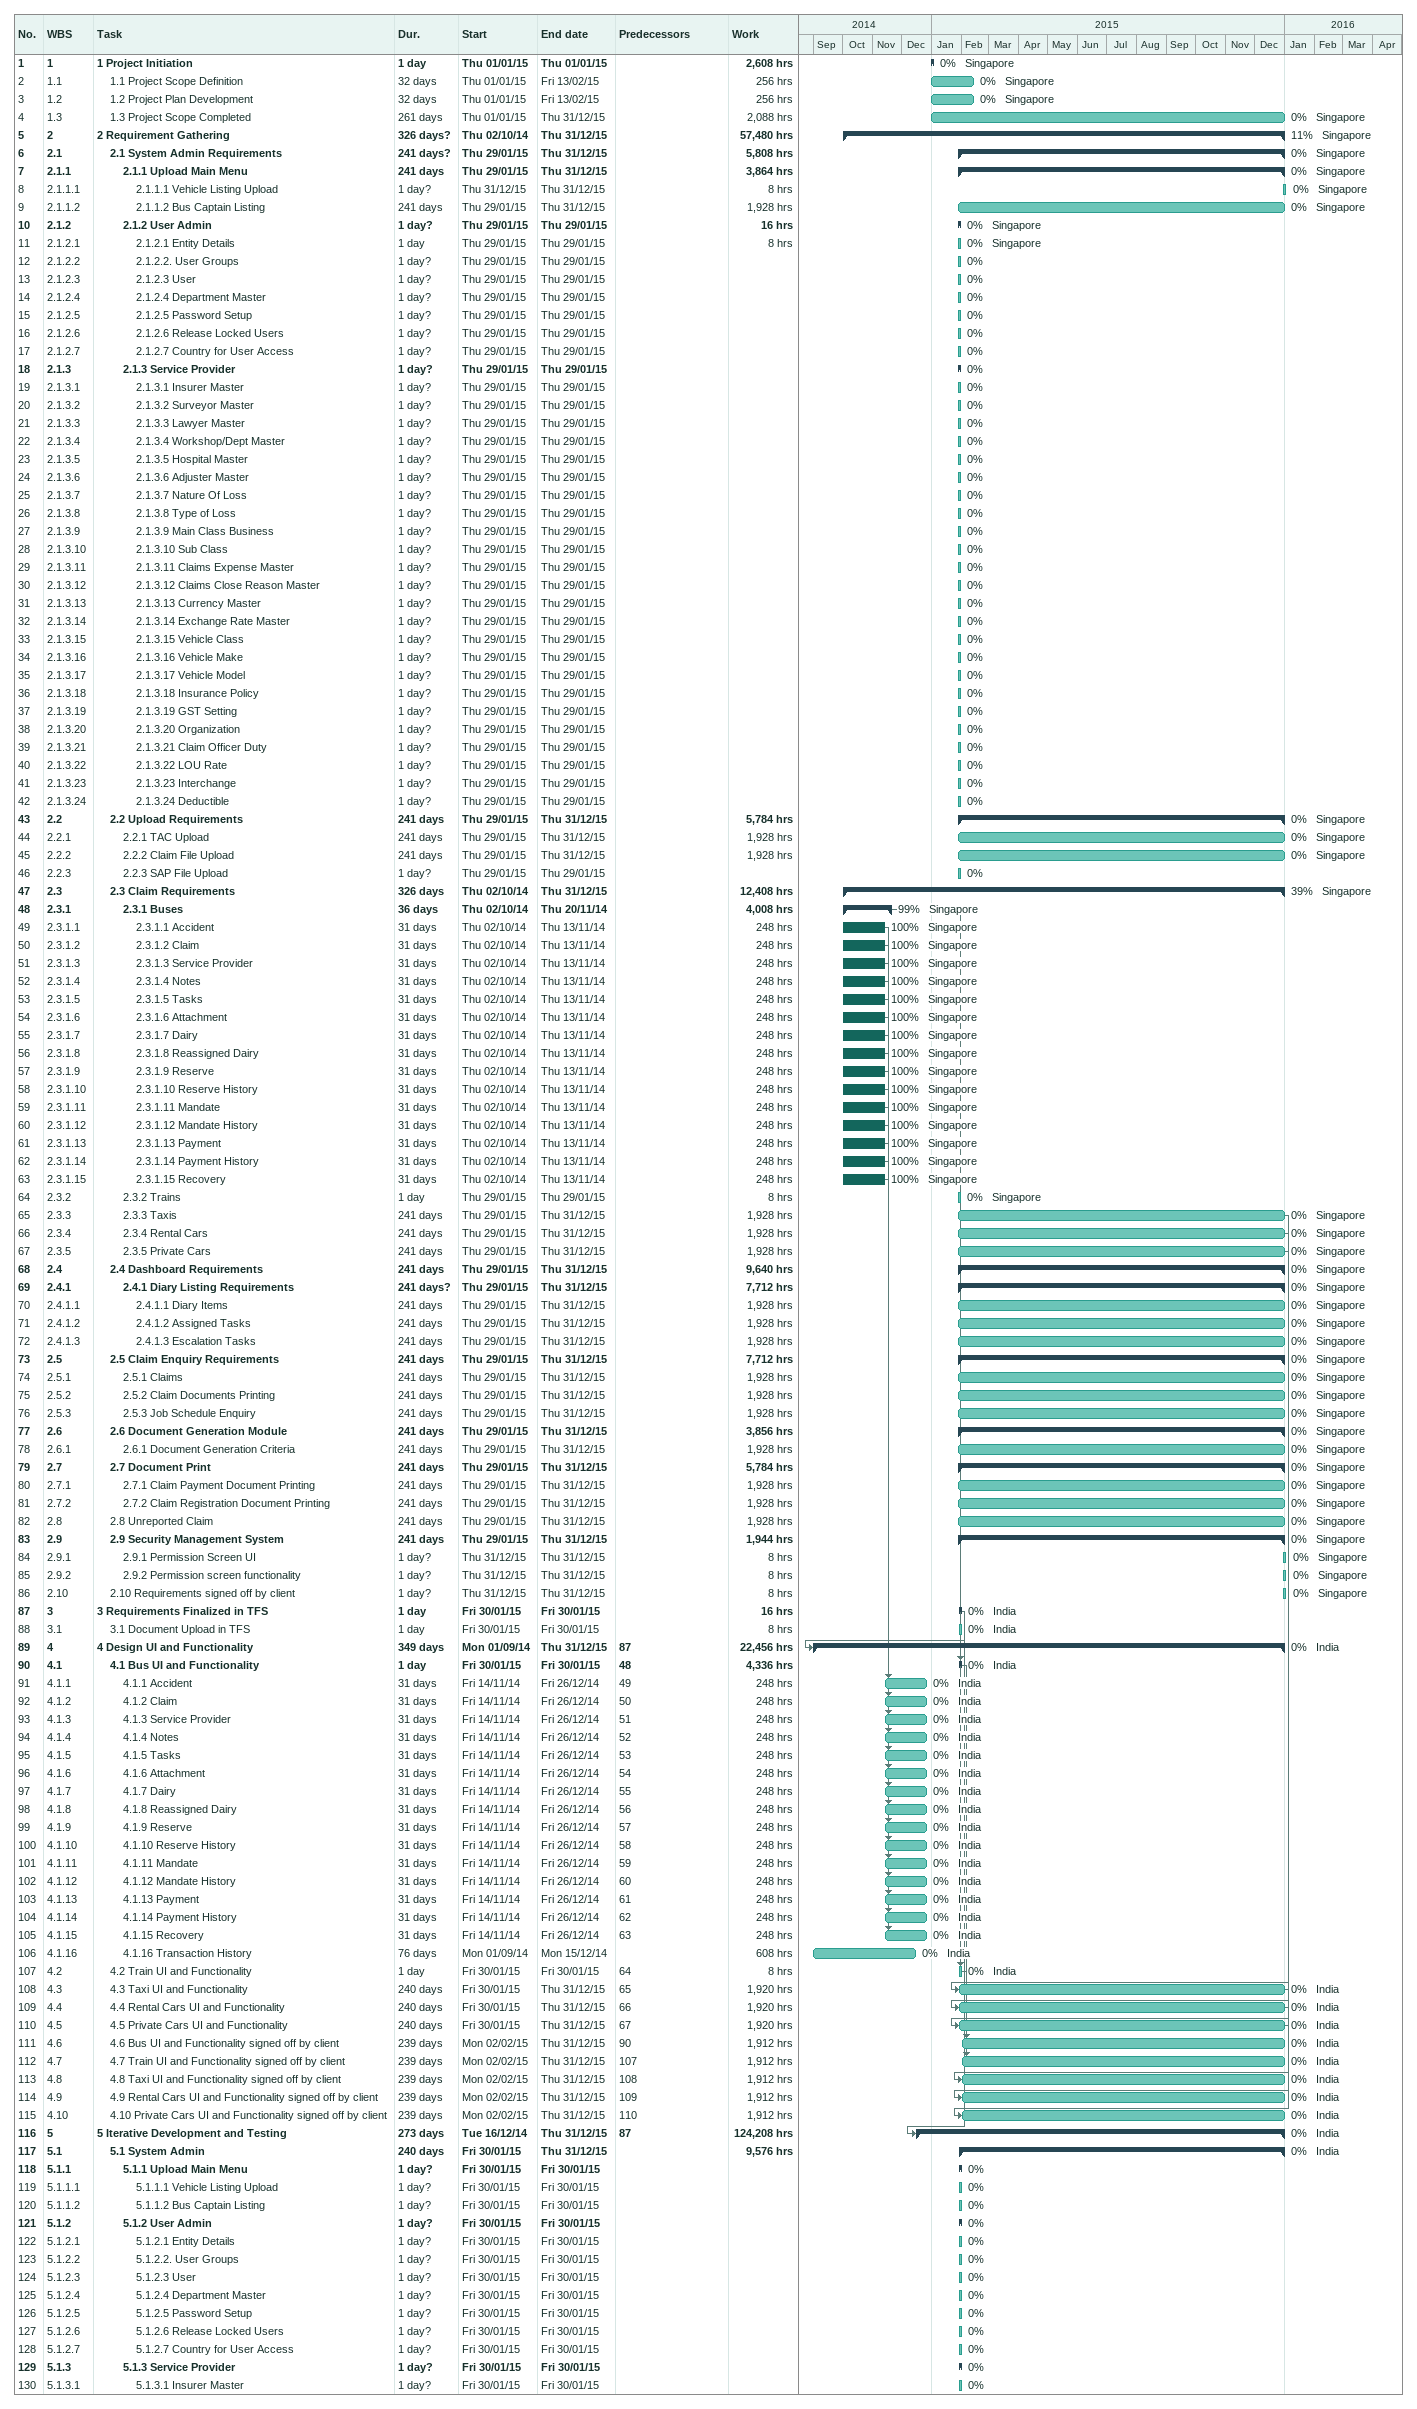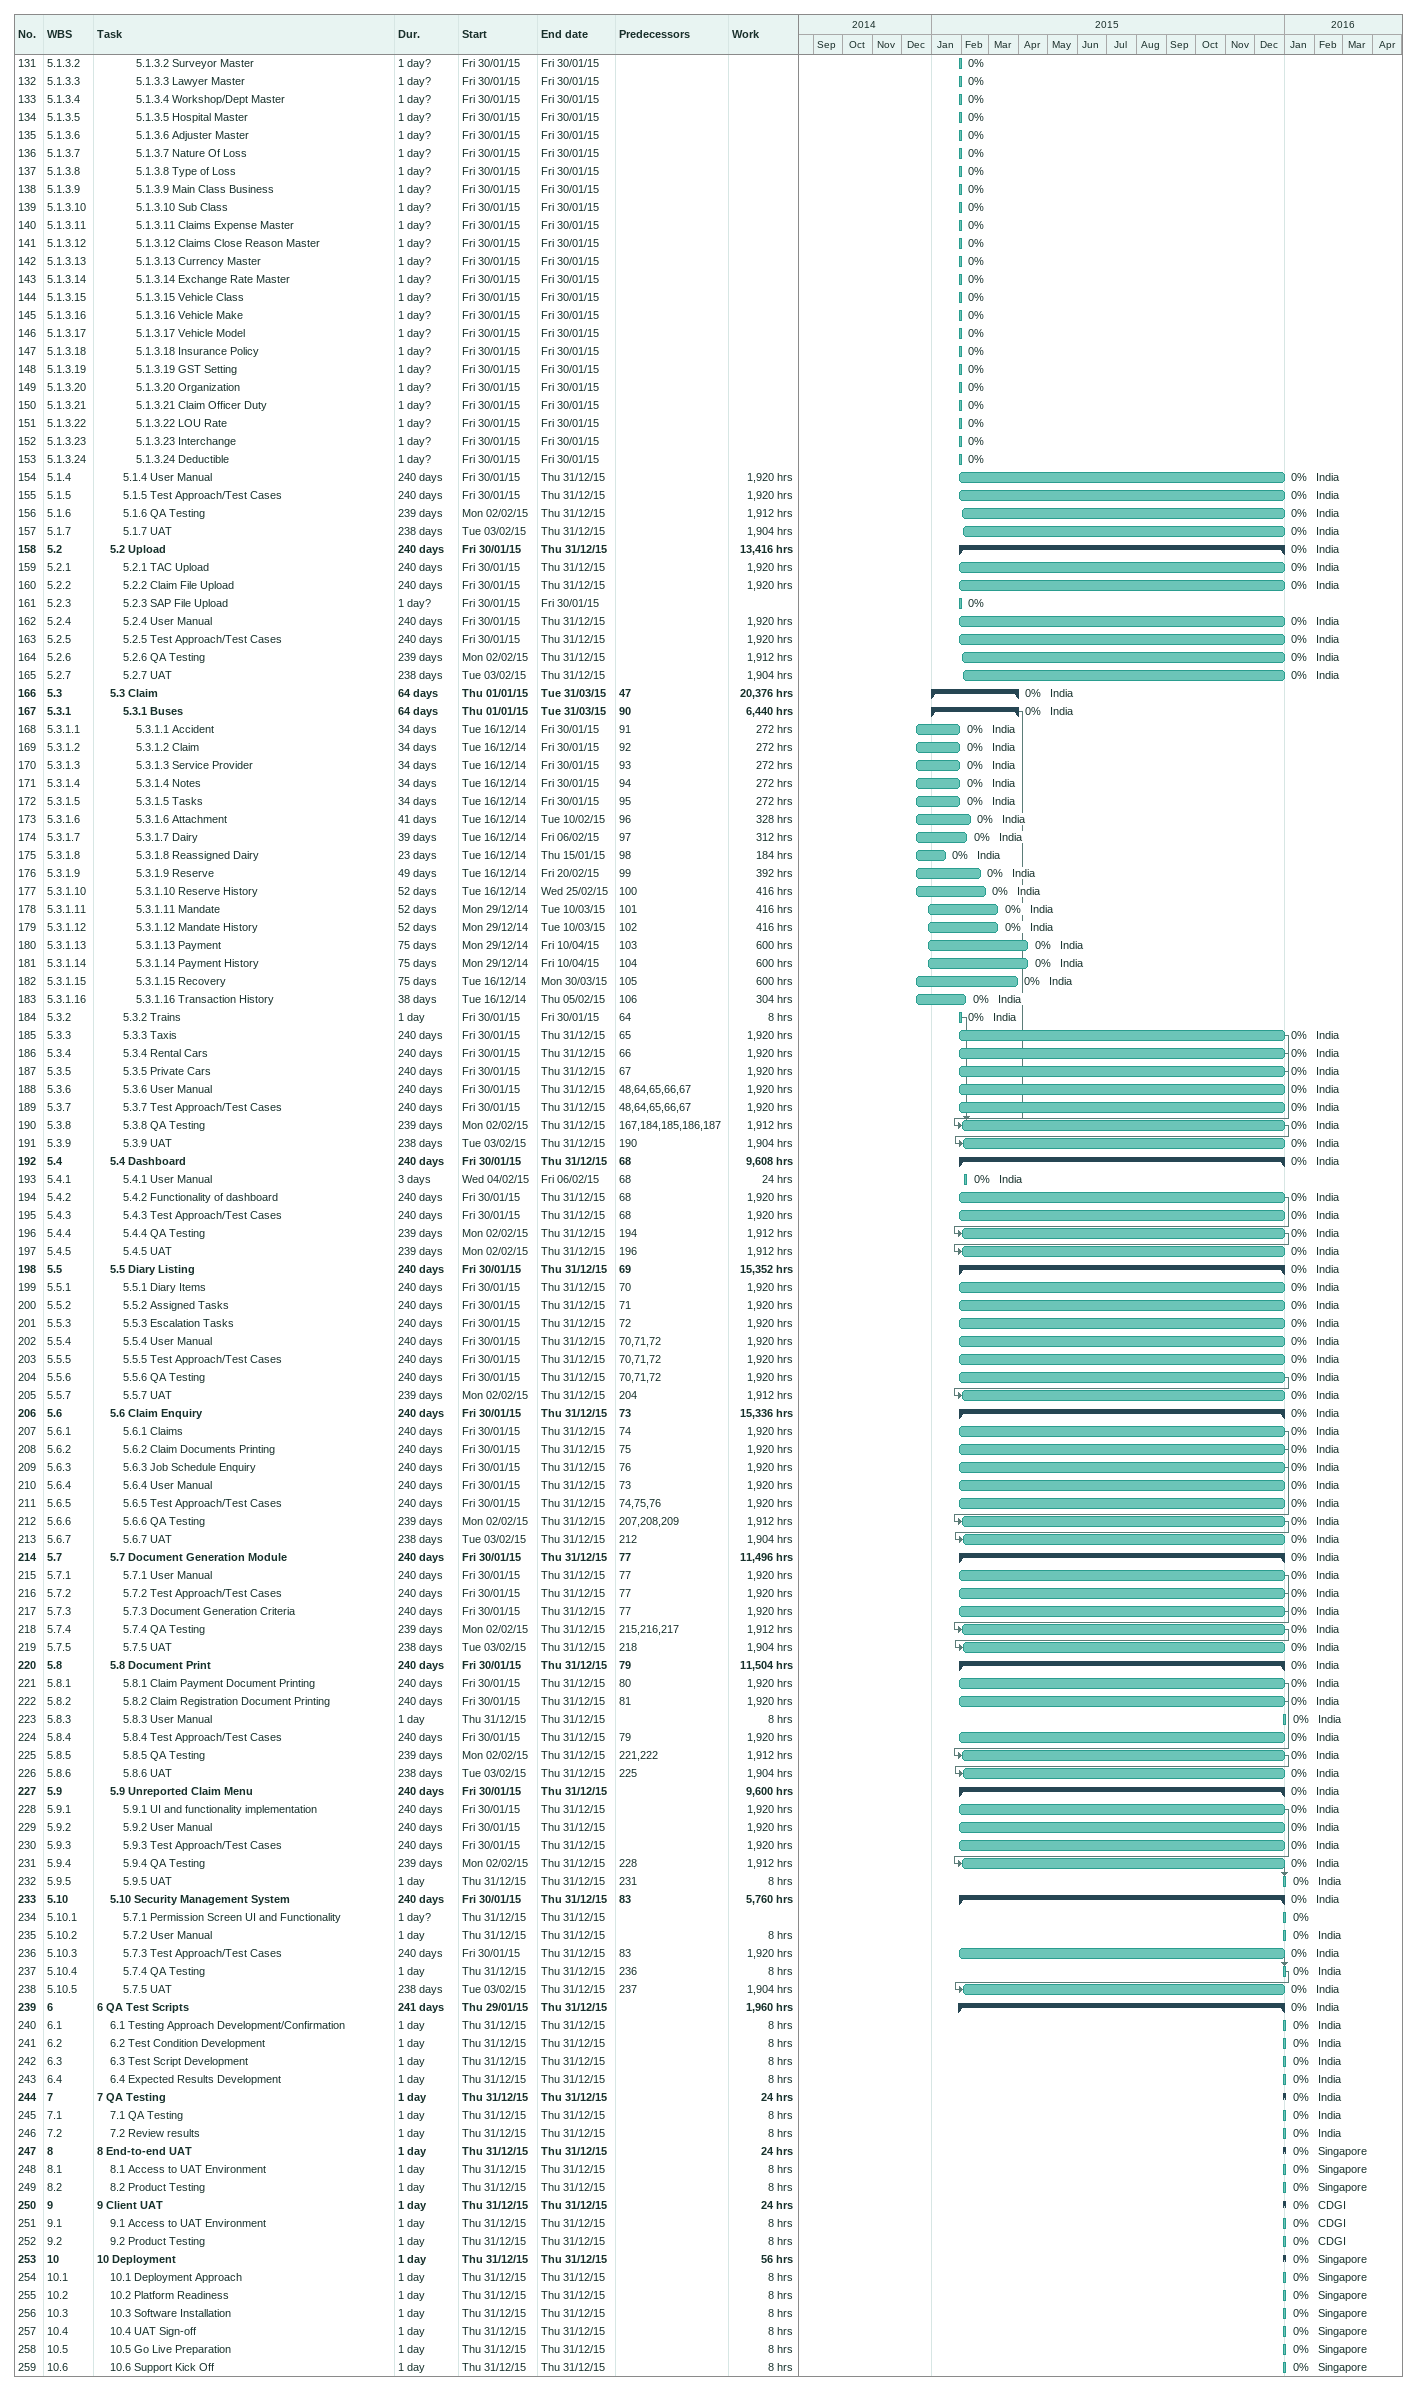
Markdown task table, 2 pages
| ID | WBS | Task | Duration | Start | Finish | Predecessors | Resources | % complete | Work (h) |
|---|---|---|---|---|---|---|---|---|---|
| 1 | 1 | **1 Project Initiation** | 1d | 2015-01-01 | 2015-01-01 |  | Singapore | 0 | 2608 |
| 2 | 1.1 | 1.1 Project Scope Definition | 32d | 2015-01-01 | 2015-02-13 |  | Singapore | 0 | 256 |
| 3 | 1.2 | 1.2 Project Plan Development | 32d | 2015-01-01 | 2015-02-13 |  | Singapore | 0 | 256 |
| 4 | 1.3 | 1.3 Project Scope Completed | 261d | 2015-01-01 | 2015-12-31 |  | Singapore | 0 | 2088 |
| 5 | 2 | **2 Requirement Gathering** | 326d? | 2014-10-02 | 2015-12-31 |  | Singapore | 11 | 57480 |
| 6 | 2.1 | **2.1 System Admin Requirements** | 241d? | 2015-01-29 | 2015-12-31 |  | Singapore | 0 | 5808 |
| 7 | 2.1.1 | **2.1.1 Upload Main Menu** | 241d | 2015-01-29 | 2015-12-31 |  | Singapore | 0 | 3864 |
| 8 | 2.1.1.1 | 2.1.1.1 Vehicle Listing Upload | 1d? | 2015-12-31 | 2015-12-31 |  | Singapore | 0 | 8 |
| 9 | 2.1.1.2 | 2.1.1.2 Bus Captain Listing | 241d | 2015-01-29 | 2015-12-31 |  | Singapore | 0 | 1928 |
| 10 | 2.1.2 | **2.1.2 User Admin** | 1d? | 2015-01-29 | 2015-01-29 |  | Singapore | 0 | 16 |
| 11 | 2.1.2.1 | 2.1.2.1 Entity Details | 1d | 2015-01-29 | 2015-01-29 |  | Singapore | 0 | 8 |
| 12 | 2.1.2.2 | 2.1.2.2. User Groups | 1d? | 2015-01-29 | 2015-01-29 |  |  | 0 |  |
| 13 | 2.1.2.3 | 2.1.2.3 User | 1d? | 2015-01-29 | 2015-01-29 |  |  | 0 |  |
| 14 | 2.1.2.4 | 2.1.2.4 Department Master | 1d? | 2015-01-29 | 2015-01-29 |  |  | 0 |  |
| 15 | 2.1.2.5 | 2.1.2.5 Password Setup | 1d? | 2015-01-29 | 2015-01-29 |  |  | 0 |  |
| 16 | 2.1.2.6 | 2.1.2.6 Release Locked Users | 1d? | 2015-01-29 | 2015-01-29 |  |  | 0 |  |
| 17 | 2.1.2.7 | 2.1.2.7 Country for User Access | 1d? | 2015-01-29 | 2015-01-29 |  |  | 0 |  |
| 18 | 2.1.3 | **2.1.3 Service Provider** | 1d? | 2015-01-29 | 2015-01-29 |  |  | 0 |  |
| 19 | 2.1.3.1 | 2.1.3.1 Insurer Master | 1d? | 2015-01-29 | 2015-01-29 |  |  | 0 |  |
| 20 | 2.1.3.2 | 2.1.3.2 Surveyor Master | 1d? | 2015-01-29 | 2015-01-29 |  |  | 0 |  |
| 21 | 2.1.3.3 | 2.1.3.3 Lawyer Master | 1d? | 2015-01-29 | 2015-01-29 |  |  | 0 |  |
| 22 | 2.1.3.4 | 2.1.3.4 Workshop/Dept Master | 1d? | 2015-01-29 | 2015-01-29 |  |  | 0 |  |
| 23 | 2.1.3.5 | 2.1.3.5 Hospital Master | 1d? | 2015-01-29 | 2015-01-29 |  |  | 0 |  |
| 24 | 2.1.3.6 | 2.1.3.6 Adjuster Master | 1d? | 2015-01-29 | 2015-01-29 |  |  | 0 |  |
| 25 | 2.1.3.7 | 2.1.3.7 Nature Of Loss | 1d? | 2015-01-29 | 2015-01-29 |  |  | 0 |  |
| 26 | 2.1.3.8 | 2.1.3.8 Type of Loss | 1d? | 2015-01-29 | 2015-01-29 |  |  | 0 |  |
| 27 | 2.1.3.9 | 2.1.3.9 Main Class Business | 1d? | 2015-01-29 | 2015-01-29 |  |  | 0 |  |
| 28 | 2.1.3.10 | 2.1.3.10 Sub Class | 1d? | 2015-01-29 | 2015-01-29 |  |  | 0 |  |
| 29 | 2.1.3.11 | 2.1.3.11 Claims Expense Master | 1d? | 2015-01-29 | 2015-01-29 |  |  | 0 |  |
| 30 | 2.1.3.12 | 2.1.3.12 Claims Close Reason Master | 1d? | 2015-01-29 | 2015-01-29 |  |  | 0 |  |
| 31 | 2.1.3.13 | 2.1.3.13 Currency Master | 1d? | 2015-01-29 | 2015-01-29 |  |  | 0 |  |
| 32 | 2.1.3.14 | 2.1.3.14 Exchange Rate Master | 1d? | 2015-01-29 | 2015-01-29 |  |  | 0 |  |
| 33 | 2.1.3.15 | 2.1.3.15 Vehicle Class | 1d? | 2015-01-29 | 2015-01-29 |  |  | 0 |  |
| 34 | 2.1.3.16 | 2.1.3.16 Vehicle Make | 1d? | 2015-01-29 | 2015-01-29 |  |  | 0 |  |
| 35 | 2.1.3.17 | 2.1.3.17 Vehicle Model | 1d? | 2015-01-29 | 2015-01-29 |  |  | 0 |  |
| 36 | 2.1.3.18 | 2.1.3.18 Insurance Policy | 1d? | 2015-01-29 | 2015-01-29 |  |  | 0 |  |
| 37 | 2.1.3.19 | 2.1.3.19 GST Setting | 1d? | 2015-01-29 | 2015-01-29 |  |  | 0 |  |
| 38 | 2.1.3.20 | 2.1.3.20 Organization | 1d? | 2015-01-29 | 2015-01-29 |  |  | 0 |  |
| 39 | 2.1.3.21 | 2.1.3.21 Claim Officer Duty | 1d? | 2015-01-29 | 2015-01-29 |  |  | 0 |  |
| 40 | 2.1.3.22 | 2.1.3.22 LOU Rate | 1d? | 2015-01-29 | 2015-01-29 |  |  | 0 |  |
| 41 | 2.1.3.23 | 2.1.3.23 Interchange | 1d? | 2015-01-29 | 2015-01-29 |  |  | 0 |  |
| 42 | 2.1.3.24 | 2.1.3.24 Deductible | 1d? | 2015-01-29 | 2015-01-29 |  |  | 0 |  |
| 43 | 2.2 | **2.2 Upload Requirements** | 241d | 2015-01-29 | 2015-12-31 |  | Singapore | 0 | 5784 |
| 44 | 2.2.1 | 2.2.1 TAC Upload | 241d | 2015-01-29 | 2015-12-31 |  | Singapore | 0 | 1928 |
| 45 | 2.2.2 | 2.2.2 Claim File Upload | 241d | 2015-01-29 | 2015-12-31 |  | Singapore | 0 | 1928 |
| 46 | 2.2.3 | 2.2.3 SAP File Upload | 1d? | 2015-01-29 | 2015-01-29 |  |  | 0 |  |
| 47 | 2.3 | **2.3 Claim Requirements** | 326d | 2014-10-02 | 2015-12-31 |  | Singapore | 39 | 12408 |
| 48 | 2.3.1 | **2.3.1 Buses** | 36d | 2014-10-02 | 2014-11-20 |  | Singapore | 99 | 4008 |
| 49 | 2.3.1.1 | 2.3.1.1 Accident | 31d | 2014-10-02 | 2014-11-13 |  | Singapore | 100 | 248 |
| 50 | 2.3.1.2 | 2.3.1.2 Claim | 31d | 2014-10-02 | 2014-11-13 |  | Singapore | 100 | 248 |
| 51 | 2.3.1.3 | 2.3.1.3 Service Provider | 31d | 2014-10-02 | 2014-11-13 |  | Singapore | 100 | 248 |
| 52 | 2.3.1.4 | 2.3.1.4 Notes | 31d | 2014-10-02 | 2014-11-13 |  | Singapore | 100 | 248 |
| 53 | 2.3.1.5 | 2.3.1.5 Tasks | 31d | 2014-10-02 | 2014-11-13 |  | Singapore | 100 | 248 |
| 54 | 2.3.1.6 | 2.3.1.6 Attachment | 31d | 2014-10-02 | 2014-11-13 |  | Singapore | 100 | 248 |
| 55 | 2.3.1.7 | 2.3.1.7 Dairy | 31d | 2014-10-02 | 2014-11-13 |  | Singapore | 100 | 248 |
| 56 | 2.3.1.8 | 2.3.1.8 Reassigned Dairy | 31d | 2014-10-02 | 2014-11-13 |  | Singapore | 100 | 248 |
| 57 | 2.3.1.9 | 2.3.1.9 Reserve | 31d | 2014-10-02 | 2014-11-13 |  | Singapore | 100 | 248 |
| 58 | 2.3.1.10 | 2.3.1.10 Reserve History | 31d | 2014-10-02 | 2014-11-13 |  | Singapore | 100 | 248 |
| 59 | 2.3.1.11 | 2.3.1.11 Mandate | 31d | 2014-10-02 | 2014-11-13 |  | Singapore | 100 | 248 |
| 60 | 2.3.1.12 | 2.3.1.12 Mandate History | 31d | 2014-10-02 | 2014-11-13 |  | Singapore | 100 | 248 |
| 61 | 2.3.1.13 | 2.3.1.13 Payment | 31d | 2014-10-02 | 2014-11-13 |  | Singapore | 100 | 248 |
| 62 | 2.3.1.14 | 2.3.1.14 Payment History | 31d | 2014-10-02 | 2014-11-13 |  | Singapore | 100 | 248 |
| 63 | 2.3.1.15 | 2.3.1.15 Recovery | 31d | 2014-10-02 | 2014-11-13 |  | Singapore | 100 | 248 |
| 64 | 2.3.2 | 2.3.2 Trains | 1d | 2015-01-29 | 2015-01-29 |  | Singapore | 0 | 8 |
| 65 | 2.3.3 | 2.3.3 Taxis | 241d | 2015-01-29 | 2015-12-31 |  | Singapore | 0 | 1928 |
| 66 | 2.3.4 | 2.3.4 Rental Cars | 241d | 2015-01-29 | 2015-12-31 |  | Singapore | 0 | 1928 |
| 67 | 2.3.5 | 2.3.5 Private Cars | 241d | 2015-01-29 | 2015-12-31 |  | Singapore | 0 | 1928 |
| 68 | 2.4 | **2.4 Dashboard Requirements** | 241d | 2015-01-29 | 2015-12-31 |  | Singapore | 0 | 9640 |
| 69 | 2.4.1 | **2.4.1 Diary Listing Requirements** | 241d? | 2015-01-29 | 2015-12-31 |  | Singapore | 0 | 7712 |
| 70 | 2.4.1.1 | 2.4.1.1 Diary Items | 241d | 2015-01-29 | 2015-12-31 |  | Singapore | 0 | 1928 |
| 71 | 2.4.1.2 | 2.4.1.2 Assigned Tasks | 241d | 2015-01-29 | 2015-12-31 |  | Singapore | 0 | 1928 |
| 72 | 2.4.1.3 | 2.4.1.3 Escalation Tasks | 241d | 2015-01-29 | 2015-12-31 |  | Singapore | 0 | 1928 |
| 73 | 2.5 | **2.5 Claim Enquiry Requirements** | 241d | 2015-01-29 | 2015-12-31 |  | Singapore | 0 | 7712 |
| 74 | 2.5.1 | 2.5.1 Claims | 241d | 2015-01-29 | 2015-12-31 |  | Singapore | 0 | 1928 |
| 75 | 2.5.2 | 2.5.2 Claim Documents Printing | 241d | 2015-01-29 | 2015-12-31 |  | Singapore | 0 | 1928 |
| 76 | 2.5.3 | 2.5.3 Job Schedule Enquiry | 241d | 2015-01-29 | 2015-12-31 |  | Singapore | 0 | 1928 |
| 77 | 2.6 | **2.6 Document Generation Module** | 241d | 2015-01-29 | 2015-12-31 |  | Singapore | 0 | 3856 |
| 78 | 2.6.1 | 2.6.1 Document Generation Criteria | 241d | 2015-01-29 | 2015-12-31 |  | Singapore | 0 | 1928 |
| 79 | 2.7 | **2.7 Document Print** | 241d | 2015-01-29 | 2015-12-31 |  | Singapore | 0 | 5784 |
| 80 | 2.7.1 | 2.7.1 Claim Payment Document Printing | 241d | 2015-01-29 | 2015-12-31 |  | Singapore | 0 | 1928 |
| 81 | 2.7.2 | 2.7.2 Claim Registration Document Printing | 241d | 2015-01-29 | 2015-12-31 |  | Singapore | 0 | 1928 |
| 82 | 2.8 | 2.8 Unreported Claim | 241d | 2015-01-29 | 2015-12-31 |  | Singapore | 0 | 1928 |
| 83 | 2.9 | **2.9 Security Management System** | 241d | 2015-01-29 | 2015-12-31 |  | Singapore | 0 | 1944 |
| 84 | 2.9.1 | 2.9.1 Permission Screen UI | 1d? | 2015-12-31 | 2015-12-31 |  | Singapore | 0 | 8 |
| 85 | 2.9.2 | 2.9.2 Permission screen functionality | 1d? | 2015-12-31 | 2015-12-31 |  | Singapore | 0 | 8 |
| 86 | 2.10 | 2.10 Requirements signed off by client | 1d? | 2015-12-31 | 2015-12-31 |  | Singapore | 0 | 8 |
| 87 | 3 | **3 Requirements Finalized in TFS** | 1d | 2015-01-30 | 2015-01-30 |  | India | 0 | 16 |
| 88 | 3.1 | 3.1 Document Upload in TFS | 1d | 2015-01-30 | 2015-01-30 |  | India | 0 | 8 |
| 89 | 4 | **4 Design UI and Functionality** | 349d | 2014-09-01 | 2015-12-31 | 87 | India | 0 | 22456 |
| 90 | 4.1 | **4.1 Bus UI and Functionality** | 1d | 2015-01-30 | 2015-01-30 | 48 | India | 0 | 4336 |
| 91 | 4.1.1 | 4.1.1 Accident | 31d | 2014-11-14 | 2014-12-26 | 49 | India | 0 | 248 |
| 92 | 4.1.2 | 4.1.2 Claim | 31d | 2014-11-14 | 2014-12-26 | 50 | India | 0 | 248 |
| 93 | 4.1.3 | 4.1.3 Service Provider | 31d | 2014-11-14 | 2014-12-26 | 51 | India | 0 | 248 |
| 94 | 4.1.4 | 4.1.4 Notes | 31d | 2014-11-14 | 2014-12-26 | 52 | India | 0 | 248 |
| 95 | 4.1.5 | 4.1.5 Tasks | 31d | 2014-11-14 | 2014-12-26 | 53 | India | 0 | 248 |
| 96 | 4.1.6 | 4.1.6 Attachment | 31d | 2014-11-14 | 2014-12-26 | 54 | India | 0 | 248 |
| 97 | 4.1.7 | 4.1.7 Dairy | 31d | 2014-11-14 | 2014-12-26 | 55 | India | 0 | 248 |
| 98 | 4.1.8 | 4.1.8 Reassigned Dairy | 31d | 2014-11-14 | 2014-12-26 | 56 | India | 0 | 248 |
| 99 | 4.1.9 | 4.1.9 Reserve | 31d | 2014-11-14 | 2014-12-26 | 57 | India | 0 | 248 |
| 100 | 4.1.10 | 4.1.10 Reserve History | 31d | 2014-11-14 | 2014-12-26 | 58 | India | 0 | 248 |
| 101 | 4.1.11 | 4.1.11 Mandate | 31d | 2014-11-14 | 2014-12-26 | 59 | India | 0 | 248 |
| 102 | 4.1.12 | 4.1.12 Mandate History | 31d | 2014-11-14 | 2014-12-26 | 60 | India | 0 | 248 |
| 103 | 4.1.13 | 4.1.13 Payment | 31d | 2014-11-14 | 2014-12-26 | 61 | India | 0 | 248 |
| 104 | 4.1.14 | 4.1.14 Payment History | 31d | 2014-11-14 | 2014-12-26 | 62 | India | 0 | 248 |
| 105 | 4.1.15 | 4.1.15 Recovery | 31d | 2014-11-14 | 2014-12-26 | 63 | India | 0 | 248 |
| 106 | 4.1.16 | 4.1.16 Transaction History | 76d | 2014-09-01 | 2014-12-15 |  | India | 0 | 608 |
| 107 | 4.2 | 4.2 Train UI and Functionality | 1d | 2015-01-30 | 2015-01-30 | 64 | India | 0 | 8 |
| 108 | 4.3 | 4.3 Taxi UI and Functionality | 240d | 2015-01-30 | 2015-12-31 | 65 | India | 0 | 1920 |
| 109 | 4.4 | 4.4 Rental Cars UI and Functionality | 240d | 2015-01-30 | 2015-12-31 | 66 | India | 0 | 1920 |
| 110 | 4.5 | 4.5 Private Cars UI and Functionality | 240d | 2015-01-30 | 2015-12-31 | 67 | India | 0 | 1920 |
| 111 | 4.6 | 4.6 Bus UI and Functionality signed off by client | 239d | 2015-02-02 | 2015-12-31 | 90 | India | 0 | 1912 |
| 112 | 4.7 | 4.7 Train UI and Functionality signed off by client | 239d | 2015-02-02 | 2015-12-31 | 107 | India | 0 | 1912 |
| 113 | 4.8 | 4.8 Taxi UI and Functionality signed off by client | 239d | 2015-02-02 | 2015-12-31 | 108 | India | 0 | 1912 |
| 114 | 4.9 | 4.9 Rental Cars UI and Functionality signed off by client | 239d | 2015-02-02 | 2015-12-31 | 109 | India | 0 | 1912 |
| 115 | 4.10 | 4.10 Private Cars UI and Functionality signed off by client | 239d | 2015-02-02 | 2015-12-31 | 110 | India | 0 | 1912 |
| 116 | 5 | **5 Iterative Development and Testing** | 273d | 2014-12-16 | 2015-12-31 | 87 | India | 0 | 124208 |
| 117 | 5.1 | **5.1 System Admin** | 240d | 2015-01-30 | 2015-12-31 |  | India | 0 | 9576 |
| 118 | 5.1.1 | **5.1.1 Upload Main Menu** | 1d? | 2015-01-30 | 2015-01-30 |  |  | 0 |  |
| 119 | 5.1.1.1 | 5.1.1.1 Vehicle Listing Upload | 1d? | 2015-01-30 | 2015-01-30 |  |  | 0 |  |
| 120 | 5.1.1.2 | 5.1.1.2 Bus Captain Listing | 1d? | 2015-01-30 | 2015-01-30 |  |  | 0 |  |
| 121 | 5.1.2 | **5.1.2 User Admin** | 1d? | 2015-01-30 | 2015-01-30 |  |  | 0 |  |
| 122 | 5.1.2.1 | 5.1.2.1 Entity Details | 1d? | 2015-01-30 | 2015-01-30 |  |  | 0 |  |
| 123 | 5.1.2.2 | 5.1.2.2. User Groups | 1d? | 2015-01-30 | 2015-01-30 |  |  | 0 |  |
| 124 | 5.1.2.3 | 5.1.2.3 User | 1d? | 2015-01-30 | 2015-01-30 |  |  | 0 |  |
| 125 | 5.1.2.4 | 5.1.2.4 Department Master | 1d? | 2015-01-30 | 2015-01-30 |  |  | 0 |  |
| 126 | 5.1.2.5 | 5.1.2.5 Password Setup | 1d? | 2015-01-30 | 2015-01-30 |  |  | 0 |  |
| 127 | 5.1.2.6 | 5.1.2.6 Release Locked Users | 1d? | 2015-01-30 | 2015-01-30 |  |  | 0 |  |
| 128 | 5.1.2.7 | 5.1.2.7 Country for User Access | 1d? | 2015-01-30 | 2015-01-30 |  |  | 0 |  |
| 129 | 5.1.3 | **5.1.3 Service Provider** | 1d? | 2015-01-30 | 2015-01-30 |  |  | 0 |  |
| 130 | 5.1.3.1 | 5.1.3.1 Insurer Master | 1d? | 2015-01-30 | 2015-01-30 |  |  | 0 |  |
| 131 | 5.1.3.2 | 5.1.3.2 Surveyor Master | 1d? | 2015-01-30 | 2015-01-30 |  |  | 0 |  |
| 132 | 5.1.3.3 | 5.1.3.3 Lawyer Master | 1d? | 2015-01-30 | 2015-01-30 |  |  | 0 |  |
| 133 | 5.1.3.4 | 5.1.3.4 Workshop/Dept Master | 1d? | 2015-01-30 | 2015-01-30 |  |  | 0 |  |
| 134 | 5.1.3.5 | 5.1.3.5 Hospital Master | 1d? | 2015-01-30 | 2015-01-30 |  |  | 0 |  |
| 135 | 5.1.3.6 | 5.1.3.6 Adjuster Master | 1d? | 2015-01-30 | 2015-01-30 |  |  | 0 |  |
| 136 | 5.1.3.7 | 5.1.3.7 Nature Of Loss | 1d? | 2015-01-30 | 2015-01-30 |  |  | 0 |  |
| 137 | 5.1.3.8 | 5.1.3.8 Type of Loss | 1d? | 2015-01-30 | 2015-01-30 |  |  | 0 |  |
| 138 | 5.1.3.9 | 5.1.3.9 Main Class Business | 1d? | 2015-01-30 | 2015-01-30 |  |  | 0 |  |
| 139 | 5.1.3.10 | 5.1.3.10 Sub Class | 1d? | 2015-01-30 | 2015-01-30 |  |  | 0 |  |
| 140 | 5.1.3.11 | 5.1.3.11 Claims Expense Master | 1d? | 2015-01-30 | 2015-01-30 |  |  | 0 |  |
| 141 | 5.1.3.12 | 5.1.3.12 Claims Close Reason Master | 1d? | 2015-01-30 | 2015-01-30 |  |  | 0 |  |
| 142 | 5.1.3.13 | 5.1.3.13 Currency Master | 1d? | 2015-01-30 | 2015-01-30 |  |  | 0 |  |
| 143 | 5.1.3.14 | 5.1.3.14 Exchange Rate Master | 1d? | 2015-01-30 | 2015-01-30 |  |  | 0 |  |
| 144 | 5.1.3.15 | 5.1.3.15 Vehicle Class | 1d? | 2015-01-30 | 2015-01-30 |  |  | 0 |  |
| 145 | 5.1.3.16 | 5.1.3.16 Vehicle Make | 1d? | 2015-01-30 | 2015-01-30 |  |  | 0 |  |
| 146 | 5.1.3.17 | 5.1.3.17 Vehicle Model | 1d? | 2015-01-30 | 2015-01-30 |  |  | 0 |  |
| 147 | 5.1.3.18 | 5.1.3.18 Insurance Policy | 1d? | 2015-01-30 | 2015-01-30 |  |  | 0 |  |
| 148 | 5.1.3.19 | 5.1.3.19 GST Setting | 1d? | 2015-01-30 | 2015-01-30 |  |  | 0 |  |
| 149 | 5.1.3.20 | 5.1.3.20 Organization | 1d? | 2015-01-30 | 2015-01-30 |  |  | 0 |  |
| 150 | 5.1.3.21 | 5.1.3.21 Claim Officer Duty | 1d? | 2015-01-30 | 2015-01-30 |  |  | 0 |  |
| 151 | 5.1.3.22 | 5.1.3.22 LOU Rate | 1d? | 2015-01-30 | 2015-01-30 |  |  | 0 |  |
| 152 | 5.1.3.23 | 5.1.3.23 Interchange | 1d? | 2015-01-30 | 2015-01-30 |  |  | 0 |  |
| 153 | 5.1.3.24 | 5.1.3.24 Deductible | 1d? | 2015-01-30 | 2015-01-30 |  |  | 0 |  |
| 154 | 5.1.4 | 5.1.4 User Manual | 240d | 2015-01-30 | 2015-12-31 |  | India | 0 | 1920 |
| 155 | 5.1.5 | 5.1.5 Test Approach/Test Cases | 240d | 2015-01-30 | 2015-12-31 |  | India | 0 | 1920 |
| 156 | 5.1.6 | 5.1.6 QA Testing | 239d | 2015-02-02 | 2015-12-31 |  | India | 0 | 1912 |
| 157 | 5.1.7 | 5.1.7 UAT | 238d | 2015-02-03 | 2015-12-31 |  | India | 0 | 1904 |
| 158 | 5.2 | **5.2 Upload** | 240d | 2015-01-30 | 2015-12-31 |  | India | 0 | 13416 |
| 159 | 5.2.1 | 5.2.1 TAC Upload | 240d | 2015-01-30 | 2015-12-31 |  | India | 0 | 1920 |
| 160 | 5.2.2 | 5.2.2 Claim File Upload | 240d | 2015-01-30 | 2015-12-31 |  | India | 0 | 1920 |
| 161 | 5.2.3 | 5.2.3 SAP File Upload | 1d? | 2015-01-30 | 2015-01-30 |  |  | 0 |  |
| 162 | 5.2.4 | 5.2.4 User Manual | 240d | 2015-01-30 | 2015-12-31 |  | India | 0 | 1920 |
| 163 | 5.2.5 | 5.2.5 Test Approach/Test Cases | 240d | 2015-01-30 | 2015-12-31 |  | India | 0 | 1920 |
| 164 | 5.2.6 | 5.2.6 QA Testing | 239d | 2015-02-02 | 2015-12-31 |  | India | 0 | 1912 |
| 165 | 5.2.7 | 5.2.7 UAT | 238d | 2015-02-03 | 2015-12-31 |  | India | 0 | 1904 |
| 166 | 5.3 | **5.3 Claim** | 64d | 2015-01-01 | 2015-03-31 | 47 | India | 0 | 20376 |
| 167 | 5.3.1 | **5.3.1 Buses** | 64d | 2015-01-01 | 2015-03-31 | 90 | India | 0 | 6440 |
| 168 | 5.3.1.1 | 5.3.1.1 Accident | 34d | 2014-12-16 | 2015-01-30 | 91 | India | 0 | 272 |
| 169 | 5.3.1.2 | 5.3.1.2 Claim | 34d | 2014-12-16 | 2015-01-30 | 92 | India | 0 | 272 |
| 170 | 5.3.1.3 | 5.3.1.3 Service Provider | 34d | 2014-12-16 | 2015-01-30 | 93 | India | 0 | 272 |
| 171 | 5.3.1.4 | 5.3.1.4 Notes | 34d | 2014-12-16 | 2015-01-30 | 94 | India | 0 | 272 |
| 172 | 5.3.1.5 | 5.3.1.5 Tasks | 34d | 2014-12-16 | 2015-01-30 | 95 | India | 0 | 272 |
| 173 | 5.3.1.6 | 5.3.1.6 Attachment | 41d | 2014-12-16 | 2015-02-10 | 96 | India | 0 | 328 |
| 174 | 5.3.1.7 | 5.3.1.7 Dairy | 39d | 2014-12-16 | 2015-02-06 | 97 | India | 0 | 312 |
| 175 | 5.3.1.8 | 5.3.1.8 Reassigned Dairy | 23d | 2014-12-16 | 2015-01-15 | 98 | India | 0 | 184 |
| 176 | 5.3.1.9 | 5.3.1.9 Reserve | 49d | 2014-12-16 | 2015-02-20 | 99 | India | 0 | 392 |
| 177 | 5.3.1.10 | 5.3.1.10 Reserve History | 52d | 2014-12-16 | 2015-02-25 | 100 | India | 0 | 416 |
| 178 | 5.3.1.11 | 5.3.1.11 Mandate | 52d | 2014-12-29 | 2015-03-10 | 101 | India | 0 | 416 |
| 179 | 5.3.1.12 | 5.3.1.12 Mandate History | 52d | 2014-12-29 | 2015-03-10 | 102 | India | 0 | 416 |
| 180 | 5.3.1.13 | 5.3.1.13 Payment | 75d | 2014-12-29 | 2015-04-10 | 103 | India | 0 | 600 |
| 181 | 5.3.1.14 | 5.3.1.14 Payment History | 75d | 2014-12-29 | 2015-04-10 | 104 | India | 0 | 600 |
| 182 | 5.3.1.15 | 5.3.1.15 Recovery | 75d | 2014-12-16 | 2015-03-30 | 105 | India | 0 | 600 |
| 183 | 5.3.1.16 | 5.3.1.16 Transaction History | 38d | 2014-12-16 | 2015-02-05 | 106 | India | 0 | 304 |
| 184 | 5.3.2 | 5.3.2 Trains | 1d | 2015-01-30 | 2015-01-30 | 64 | India | 0 | 8 |
| 185 | 5.3.3 | 5.3.3 Taxis | 240d | 2015-01-30 | 2015-12-31 | 65 | India | 0 | 1920 |
| 186 | 5.3.4 | 5.3.4 Rental Cars | 240d | 2015-01-30 | 2015-12-31 | 66 | India | 0 | 1920 |
| 187 | 5.3.5 | 5.3.5 Private Cars | 240d | 2015-01-30 | 2015-12-31 | 67 | India | 0 | 1920 |
| 188 | 5.3.6 | 5.3.6 User Manual | 240d | 2015-01-30 | 2015-12-31 | 48, 64, 65, 66, 67 | India | 0 | 1920 |
| 189 | 5.3.7 | 5.3.7 Test Approach/Test Cases | 240d | 2015-01-30 | 2015-12-31 | 48, 64, 65, 66, 67 | India | 0 | 1920 |
| 190 | 5.3.8 | 5.3.8 QA Testing | 239d | 2015-02-02 | 2015-12-31 | 167, 184, 185, 186, 187 | India | 0 | 1912 |
| 191 | 5.3.9 | 5.3.9 UAT | 238d | 2015-02-03 | 2015-12-31 | 190 | India | 0 | 1904 |
| 192 | 5.4 | **5.4 Dashboard** | 240d | 2015-01-30 | 2015-12-31 | 68 | India | 0 | 9608 |
| 193 | 5.4.1 | 5.4.1 User Manual | 3d | 2015-02-04 | 2015-02-06 | 68 | India | 0 | 24 |
| 194 | 5.4.2 | 5.4.2 Functionality of dashboard | 240d | 2015-01-30 | 2015-12-31 | 68 | India | 0 | 1920 |
| 195 | 5.4.3 | 5.4.3 Test Approach/Test Cases | 240d | 2015-01-30 | 2015-12-31 | 68 | India | 0 | 1920 |
| 196 | 5.4.4 | 5.4.4 QA Testing | 239d | 2015-02-02 | 2015-12-31 | 194 | India | 0 | 1912 |
| 197 | 5.4.5 | 5.4.5 UAT | 239d | 2015-02-02 | 2015-12-31 | 196 | India | 0 | 1912 |
| 198 | 5.5 | **5.5 Diary Listing** | 240d | 2015-01-30 | 2015-12-31 | 69 | India | 0 | 15352 |
| 199 | 5.5.1 | 5.5.1 Diary Items | 240d | 2015-01-30 | 2015-12-31 | 70 | India | 0 | 1920 |
| 200 | 5.5.2 | 5.5.2 Assigned Tasks | 240d | 2015-01-30 | 2015-12-31 | 71 | India | 0 | 1920 |
| 201 | 5.5.3 | 5.5.3 Escalation Tasks | 240d | 2015-01-30 | 2015-12-31 | 72 | India | 0 | 1920 |
| 202 | 5.5.4 | 5.5.4 User Manual | 240d | 2015-01-30 | 2015-12-31 | 70, 71, 72 | India | 0 | 1920 |
| 203 | 5.5.5 | 5.5.5 Test Approach/Test Cases | 240d | 2015-01-30 | 2015-12-31 | 70, 71, 72 | India | 0 | 1920 |
| 204 | 5.5.6 | 5.5.6 QA Testing | 240d | 2015-01-30 | 2015-12-31 | 70, 71, 72 | India | 0 | 1920 |
| 205 | 5.5.7 | 5.5.7 UAT | 239d | 2015-02-02 | 2015-12-31 | 204 | India | 0 | 1912 |
| 206 | 5.6 | **5.6 Claim Enquiry** | 240d | 2015-01-30 | 2015-12-31 | 73 | India | 0 | 15336 |
| 207 | 5.6.1 | 5.6.1 Claims | 240d | 2015-01-30 | 2015-12-31 | 74 | India | 0 | 1920 |
| 208 | 5.6.2 | 5.6.2 Claim Documents Printing | 240d | 2015-01-30 | 2015-12-31 | 75 | India | 0 | 1920 |
| 209 | 5.6.3 | 5.6.3 Job Schedule Enquiry | 240d | 2015-01-30 | 2015-12-31 | 76 | India | 0 | 1920 |
| 210 | 5.6.4 | 5.6.4 User Manual | 240d | 2015-01-30 | 2015-12-31 | 73 | India | 0 | 1920 |
| 211 | 5.6.5 | 5.6.5 Test Approach/Test Cases | 240d | 2015-01-30 | 2015-12-31 | 74, 75, 76 | India | 0 | 1920 |
| 212 | 5.6.6 | 5.6.6 QA Testing | 239d | 2015-02-02 | 2015-12-31 | 207, 208, 209 | India | 0 | 1912 |
| 213 | 5.6.7 | 5.6.7 UAT | 238d | 2015-02-03 | 2015-12-31 | 212 | India | 0 | 1904 |
| 214 | 5.7 | **5.7 Document Generation Module** | 240d | 2015-01-30 | 2015-12-31 | 77 | India | 0 | 11496 |
| 215 | 5.7.1 | 5.7.1 User Manual | 240d | 2015-01-30 | 2015-12-31 | 77 | India | 0 | 1920 |
| 216 | 5.7.2 | 5.7.2 Test Approach/Test Cases | 240d | 2015-01-30 | 2015-12-31 | 77 | India | 0 | 1920 |
| 217 | 5.7.3 | 5.7.3 Document Generation Criteria | 240d | 2015-01-30 | 2015-12-31 | 77 | India | 0 | 1920 |
| 218 | 5.7.4 | 5.7.4 QA Testing | 239d | 2015-02-02 | 2015-12-31 | 215, 216, 217 | India | 0 | 1912 |
| 219 | 5.7.5 | 5.7.5 UAT | 238d | 2015-02-03 | 2015-12-31 | 218 | India | 0 | 1904 |
| 220 | 5.8 | **5.8 Document Print** | 240d | 2015-01-30 | 2015-12-31 | 79 | India | 0 | 11504 |
| 221 | 5.8.1 | 5.8.1 Claim Payment Document Printing | 240d | 2015-01-30 | 2015-12-31 | 80 | India | 0 | 1920 |
| 222 | 5.8.2 | 5.8.2 Claim Registration Document Printing | 240d | 2015-01-30 | 2015-12-31 | 81 | India | 0 | 1920 |
| 223 | 5.8.3 | 5.8.3 User Manual | 1d | 2015-12-31 | 2015-12-31 |  | India | 0 | 8 |
| 224 | 5.8.4 | 5.8.4 Test Approach/Test Cases | 240d | 2015-01-30 | 2015-12-31 | 79 | India | 0 | 1920 |
| 225 | 5.8.5 | 5.8.5 QA Testing | 239d | 2015-02-02 | 2015-12-31 | 221, 222 | India | 0 | 1912 |
| 226 | 5.8.6 | 5.8.6 UAT | 238d | 2015-02-03 | 2015-12-31 | 225 | India | 0 | 1904 |
| 227 | 5.9 | **5.9 Unreported Claim Menu** | 240d | 2015-01-30 | 2015-12-31 |  | India | 0 | 9600 |
| 228 | 5.9.1 | 5.9.1 UI and functionality implementation | 240d | 2015-01-30 | 2015-12-31 |  | India | 0 | 1920 |
| 229 | 5.9.2 | 5.9.2 User Manual | 240d | 2015-01-30 | 2015-12-31 |  | India | 0 | 1920 |
| 230 | 5.9.3 | 5.9.3 Test Approach/Test Cases | 240d | 2015-01-30 | 2015-12-31 |  | India | 0 | 1920 |
| 231 | 5.9.4 | 5.9.4 QA Testing | 239d | 2015-02-02 | 2015-12-31 | 228 | India | 0 | 1912 |
| 232 | 5.9.5 | 5.9.5 UAT | 1d | 2015-12-31 | 2015-12-31 | 231 | India | 0 | 8 |
| 233 | 5.10 | **5.10 Security Management System** | 240d | 2015-01-30 | 2015-12-31 | 83 | India | 0 | 5760 |
| 234 | 5.10.1 | 5.7.1 Permission Screen UI and Functionality | 1d? | 2015-12-31 | 2015-12-31 |  |  | 0 |  |
| 235 | 5.10.2 | 5.7.2 User Manual | 1d | 2015-12-31 | 2015-12-31 |  | India | 0 | 8 |
| 236 | 5.10.3 | 5.7.3 Test Approach/Test Cases | 240d | 2015-01-30 | 2015-12-31 | 83 | India | 0 | 1920 |
| 237 | 5.10.4 | 5.7.4 QA Testing | 1d | 2015-12-31 | 2015-12-31 | 236 | India | 0 | 8 |
| 238 | 5.10.5 | 5.7.5 UAT | 238d | 2015-02-03 | 2015-12-31 | 237 | India | 0 | 1904 |
| 239 | 6 | **6 QA Test Scripts** | 241d | 2015-01-29 | 2015-12-31 |  | India | 0 | 1960 |
| 240 | 6.1 | 6.1 Testing Approach Development/Confirmation | 1d | 2015-12-31 | 2015-12-31 |  | India | 0 | 8 |
| 241 | 6.2 | 6.2 Test Condition Development | 1d | 2015-12-31 | 2015-12-31 |  | India | 0 | 8 |
| 242 | 6.3 | 6.3 Test Script Development | 1d | 2015-12-31 | 2015-12-31 |  | India | 0 | 8 |
| 243 | 6.4 | 6.4 Expected Results Development | 1d | 2015-12-31 | 2015-12-31 |  | India | 0 | 8 |
| 244 | 7 | **7 QA Testing** | 1d | 2015-12-31 | 2015-12-31 |  | India | 0 | 24 |
| 245 | 7.1 | 7.1 QA Testing | 1d | 2015-12-31 | 2015-12-31 |  | India | 0 | 8 |
| 246 | 7.2 | 7.2 Review results | 1d | 2015-12-31 | 2015-12-31 |  | India | 0 | 8 |
| 247 | 8 | **8 End-to-end UAT** | 1d | 2015-12-31 | 2015-12-31 |  | Singapore | 0 | 24 |
| 248 | 8.1 | 8.1 Access to UAT Environment | 1d | 2015-12-31 | 2015-12-31 |  | Singapore | 0 | 8 |
| 249 | 8.2 | 8.2 Product Testing | 1d | 2015-12-31 | 2015-12-31 |  | Singapore | 0 | 8 |
| 250 | 9 | **9 Client UAT** | 1d | 2015-12-31 | 2015-12-31 |  | CDGI | 0 | 24 |
| 251 | 9.1 | 9.1 Access to UAT Environment | 1d | 2015-12-31 | 2015-12-31 |  | CDGI | 0 | 8 |
| 252 | 9.2 | 9.2 Product Testing | 1d | 2015-12-31 | 2015-12-31 |  | CDGI | 0 | 8 |
| 253 | 10 | **10 Deployment** | 1d | 2015-12-31 | 2015-12-31 |  | Singapore | 0 | 56 |
| 254 | 10.1 | 10.1 Deployment Approach | 1d | 2015-12-31 | 2015-12-31 |  | Singapore | 0 | 8 |
| 255 | 10.2 | 10.2 Platform Readiness | 1d | 2015-12-31 | 2015-12-31 |  | Singapore | 0 | 8 |
| 256 | 10.3 | 10.3 Software Installation | 1d | 2015-12-31 | 2015-12-31 |  | Singapore | 0 | 8 |
| 257 | 10.4 | 10.4 UAT Sign-off | 1d | 2015-12-31 | 2015-12-31 |  | Singapore | 0 | 8 |
| 258 | 10.5 | 10.5 Go Live Preparation | 1d | 2015-12-31 | 2015-12-31 |  | Singapore | 0 | 8 |
| 259 | 10.6 | 10.6 Support Kick Off | 1d | 2015-12-31 | 2015-12-31 |  | Singapore | 0 | 8 |
